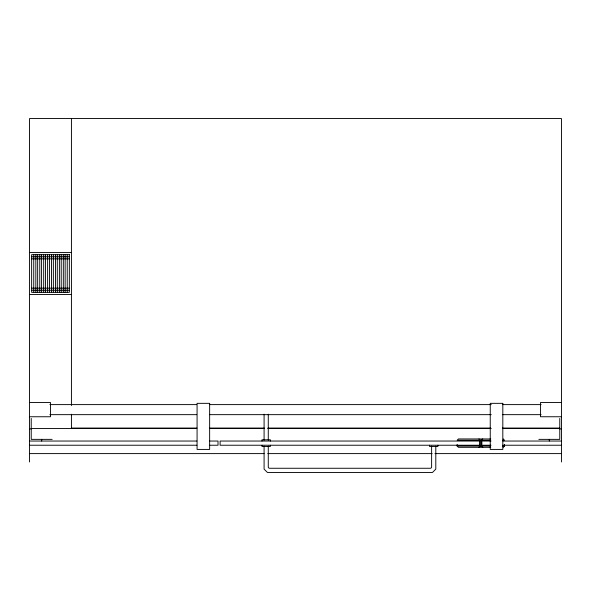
<?xml version="1.0" encoding="UTF-8"?>
<svg xmlns="http://www.w3.org/2000/svg" width="591" height="591" viewBox="0 0 591 591"><rect width="100%" height="100%" fill="white"/><g stroke="black" fill="none" stroke-linecap="round" stroke-linejoin="round"><path stroke-width="0.89" d="M482.714 438.95L481.458 440.206L481.458 446.065L482.714 447.321L481.458 446.065M478.939 447.321L480.202 446.065L480.202 440.206L478.939 438.95M503.229 447.321L504.492 446.065L504.492 444.388M29.55 252.571L71.43 252.571M31.641 256.76L69.339 256.76M31.641 258.851L69.339 258.851M31.641 288.172L69.339 288.172M31.641 290.262L69.339 290.262M29.55 294.451L71.43 294.451M29.55 402.508L50.494 402.508L50.494 416.751L29.55 416.751M561.45 402.508L540.506 402.508L540.506 416.751L561.45 416.751M49.866 404.606L196.692 404.606M209.62 404.606L491.269 404.606M502.35 404.606L541.134 404.606M49.866 414.653L196.692 414.653M209.62 414.653L491.269 414.653M502.35 414.653L541.134 414.653M71.43 428.054L196.936 428.054M209.857 428.054L264.303 428.054M267.996 428.054L490.39 428.054M502.387 428.054L559.603 428.054M31.367 428.475L196.692 428.475M209.62 428.475L264.103 428.475M267.797 428.475L491.269 428.475M502.35 428.475L559.603 428.475M29.55 428.896L31.227 428.896M559.773 428.896L561.45 428.896M490.744 438.95L458.424 438.95L457.161 440.206L490.67 440.206M52.163 439.364L31.227 439.364L31.227 418.421M538.837 439.364L559.773 439.364L559.773 418.421M502.645 440.206L504.492 440.206L503.237 438.95M29.55 441.041L196.877 441.041M209.746 441.041L218.02 441.041L218.02 445.23L209.746 445.23M491.018 441.041L481.872 441.041L481.872 445.23L491.018 445.23M502.911 441.041L561.45 441.041M29.55 445.23L196.877 445.23M502.911 445.23L561.45 445.23M457.161 444.388L457.161 446.065L490.67 446.065M502.645 446.065L504.492 446.065M490.744 447.321L458.424 447.321L457.161 446.065M29.55 453.607L264.103 453.607M267.797 453.607L432.169 453.607M434.939 453.607L561.45 453.607M561.45 461.977L561.45 118.547L29.55 118.547L29.55 461.977M549.305 439.364L549.305 441.041M437.901 445.23L437.901 446.486L429.524 446.486L429.524 445.23M435.803 446.146L435.803 469.128L432.486 472.453L267.413 472.453L264.088 469.128L264.088 446.124M431.615 446.116L431.615 467.392L430.75 468.264L269.141 468.264L268.277 467.392L268.277 446.175M270.368 441.041L270.368 439.785L261.998 439.785L261.998 441.041M270.368 445.23L270.368 446.486L261.998 446.486L261.998 445.23M268.277 414.21L268.277 440.14M264.088 414.202L264.088 440.14M71.43 118.547L71.43 405.529M71.43 414.239L71.43 428.475M67.241 254.662L67.241 292.36M65.15 254.662L65.15 292.36M63.318 254.662L63.318 292.36M61.22 254.662L61.22 292.36M59.388 254.662L59.388 292.36M57.297 254.662L57.297 292.36M55.465 254.662L55.465 292.36M53.367 254.662L53.367 292.36M51.535 254.662L51.535 292.36M49.445 254.662L49.445 292.36M47.612 254.662L47.612 292.36M45.514 254.662L45.514 292.36M43.682 254.662L43.682 292.36M41.695 439.364L41.695 441.041M41.592 254.662L41.592 292.36M39.76 254.662L39.76 292.36M37.661 254.662L37.661 292.36M35.829 254.662L35.829 292.36M33.739 254.662L33.739 292.36M69.339 254.662L31.641 254.662L31.641 292.36L69.339 292.36L69.339 254.662M209.642 403.343L197.076 403.343L197.076 449.419L209.642 449.419L209.642 403.343M502.815 403.343L490.249 403.343L490.249 449.419L502.815 449.419L502.815 403.343M479.781 441.041L220.111 441.041L220.111 445.23L479.781 445.23L479.781 441.041"/></g></svg>
